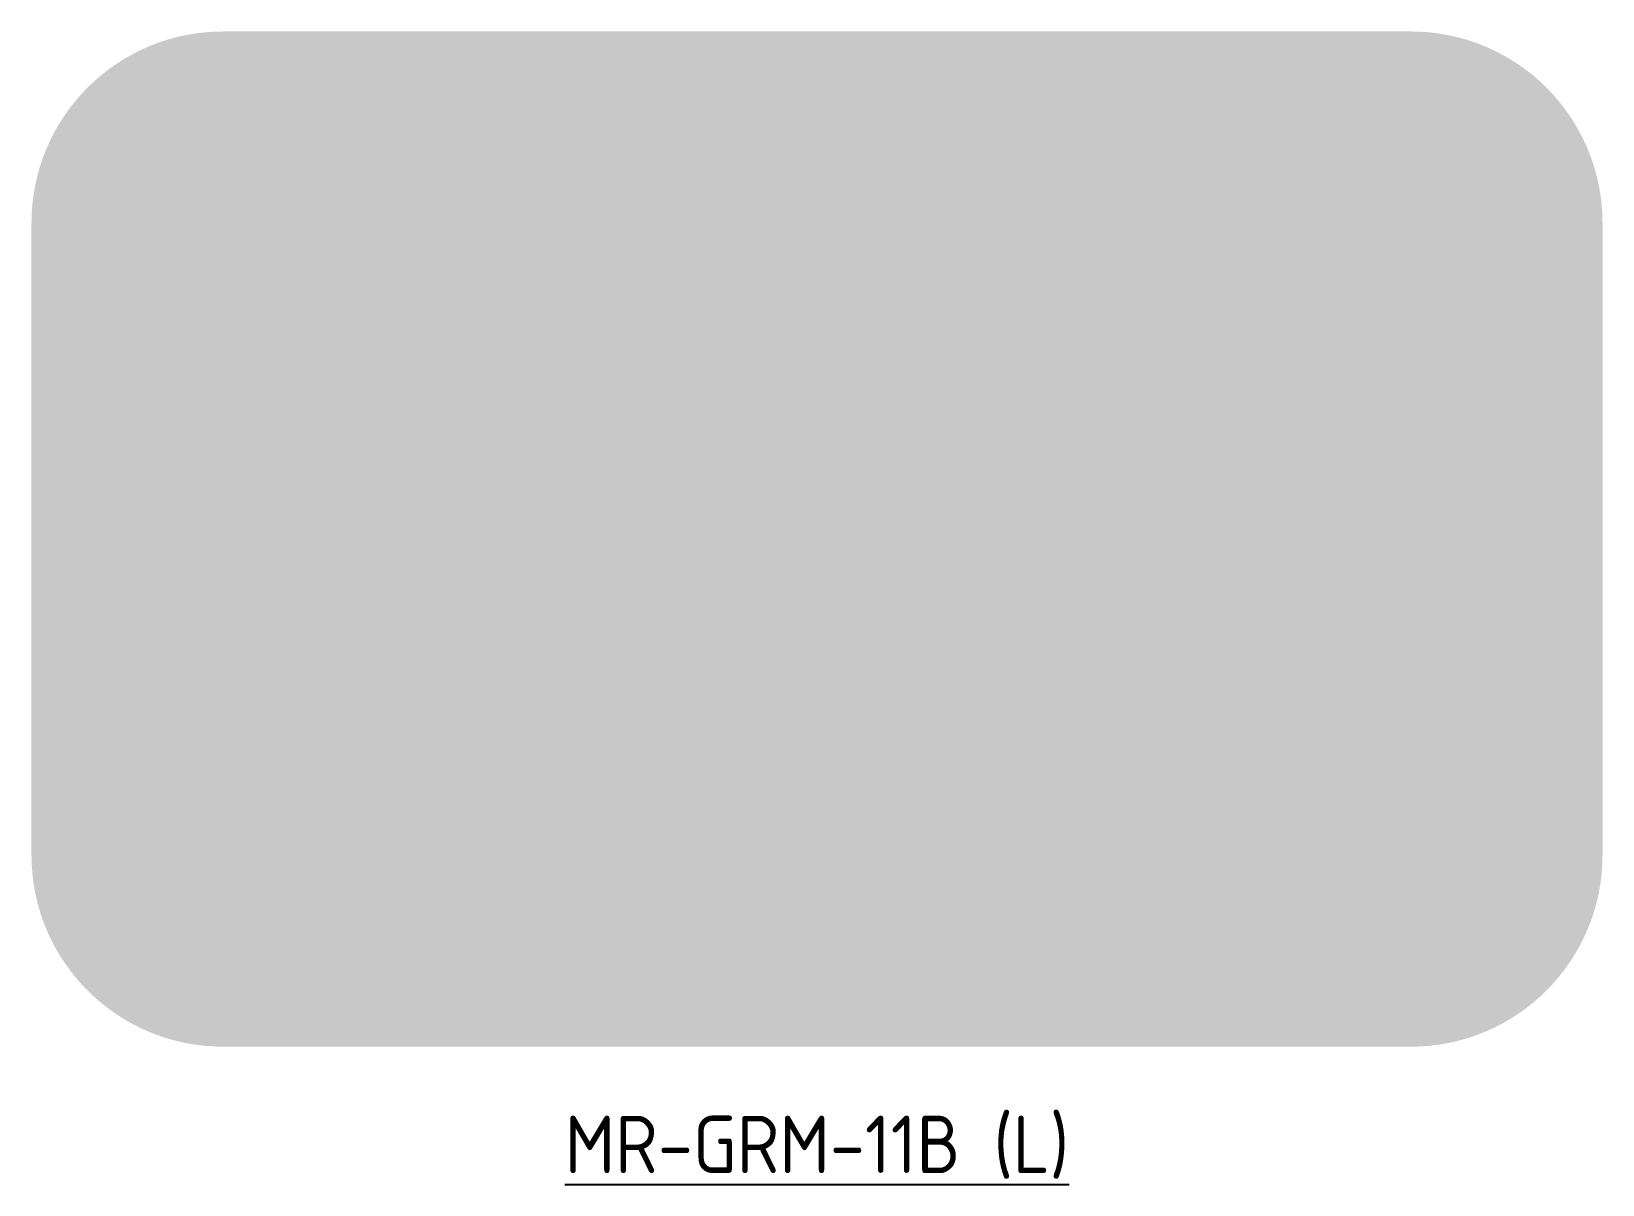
# Model space of a CAD drawing. Extents: x -41 to 41, y -7.2 to 53.
import ezdxf

# ---------------------------------------------------------------- set-up
doc = ezdxf.new("R2010")
doc.units = 0
doc.layers.add('_GREEN-ST', color=96, linetype='Continuous')
doc.layers.add('T35', color=3, linetype='Continuous')
doc.layers.add('_YELLOW', color=7, linetype='Continuous', true_color=0xfedb00)
doc.styles.add('T35', font='isocp2.shx', dxfattribs={"height": 3.5})

msp = doc.modelspace()

# ---------------------------------------------------------------- hatches: boundary and pattern name
at = {"layer": '_GREEN-ST'}
h = msp.add_hatch(color=256, dxfattribs=at)
h.dxf.hatch_style = 1
edge = h.paths.add_edge_path(flags=16)
edge.add_line((17.6, 30), (9.069931485056987, 28.03075366437397))
edge.add_arc((8.799999999999818, 29.2), 1.200000000000029, 141.0541918941099, 282.9995207492589, ccw=False)
edge.add_line((7.866710989647618, 29.95430207686013), (19.66671098964762, 44.55430207686013))
edge.add_arc((20.6, 43.8), 1.200000000000015, 38.94580810588468, 141.0541918941153, ccw=False)
edge.add_line((21.53328901035238, 44.55430207686013), (33.33328901035239, 29.95430207686013))
edge.add_arc((32.4, 29.2), 1.200000000000015, -102.99952074924198, 38.94580810588468, ccw=False)
edge.add_line((32.1300685149432, 28.03075366437397), (23.6, 30))
edge.add_line((23.6, 30), (24.3, 8))
edge.add_line((24.3, 8), (16.9, 8))
edge.add_line((16.9, 8), (17.6, 30))
edge = h.paths.add_edge_path(flags=16)
edge.add_line((-18.6, 23.5), (-16.63075366437388, 14.96993148505699))
edge.add_arc((-17.8, 14.70000000000018), 1.200000000000035, -128.9458081058786, 12.999520749241128, ccw=False)
edge.add_line((-18.55430207686004, 13.76671098964771), (-33.15430207686004, 25.56671098964762))
edge.add_arc((-32.4, 26.5), 1.199999999999958, 128.9458081058813, 231.0541918941187, ccw=False)
edge.add_line((-33.15430207686004, 27.43328901035238), (-18.55430207686004, 39.23328901035247))
edge.add_arc((-17.8, 38.29999999999991), 1.200000000000099, -12.999520749236922, 128.9458081058758, ccw=False)
edge.add_line((-16.63075366437388, 38.0300685149432), (-18.6, 29.5))
edge.add_line((-18.6, 29.5), (3.399999999999999, 30.2))
edge.add_line((3.4, 30.2), (3.4, 22.8))
edge.add_line((3.4, 22.8), (-18.6, 23.5))
edge = h.paths.add_edge_path()
edge.add_arc((-31, 43), 5.2, 90, 180, ccw=False)
edge.add_line((-31, 48.2), (31, 48.2))
edge.add_arc((31, 43), 5.2, 0, 90, ccw=False)
edge.add_line((36.2, 43), (36.2, 10))
edge.add_arc((31, 10), 5.2, -90, 0, ccw=False)
edge.add_line((31, 4.800000000000001), (-31, 4.800000000000001))
edge.add_arc((-31, 10), 5.2, 180, 270, ccw=False)
edge.add_line((-36.2, 10), (-36.2, 43))
at = {"layer": '_YELLOW'}
h = msp.add_hatch(color=256, dxfattribs=at)
h.dxf.hatch_style = 1
edge = h.paths.add_edge_path(flags=16)
edge.add_arc((-31, 43), 5.2, 90, 180, ccw=False)
edge.add_line((-31, 48.2), (31, 48.2))
edge.add_arc((31, 43), 5.2, 0, 90, ccw=False)
edge.add_line((36.2, 43), (36.2, 10))
edge.add_arc((31, 10), 5.2, -90, 0, ccw=False)
edge.add_line((31, 4.800000000000001), (-31, 4.800000000000001))
edge.add_arc((-31, 10), 5.2, 180, 270, ccw=False)
edge.add_line((-36.2, 10), (-36.2, 43))
edge = h.paths.add_edge_path()
edge.add_arc((-31, 43), 10, 90, 180, ccw=False)
edge.add_line((-31, 53), (31, 53))
edge.add_arc((31, 43), 10, 0, 90, ccw=False)
edge.add_line((41, 43), (41, 10))
edge.add_arc((31, 10), 10, -90, 0, ccw=False)
edge.add_line((31, 0), (-31, 0))
edge.add_arc((-31, 10), 10, 180, 270, ccw=False)
edge.add_line((-41, 10), (-41, 43))
h = msp.add_hatch(color=256, dxfattribs=at)
h.dxf.hatch_style = 1
edge = h.paths.add_edge_path()
edge.add_line((-18.6, 23.5), (-16.63075366437388, 14.96993148505699))
edge.add_arc((-17.8, 14.70000000000009), 1.200000000000056, -128.94580810588133, 12.999520749245278, ccw=False)
edge.add_line((-18.55430207686004, 13.76671098964771), (-33.15430207686004, 25.56671098964762))
edge.add_arc((-32.4, 26.5), 1.199999999999958, 128.9458081058813, 231.0541918941187, ccw=False)
edge.add_line((-33.15430207686004, 27.43328901035238), (-18.55430207686004, 39.23328901035247))
edge.add_arc((-17.8, 38.3), 1.200000000000029, -12.999520749241015, 128.9458081058786, ccw=False)
edge.add_line((-16.63075366437388, 38.0300685149432), (-18.6, 29.5))
edge.add_line((-18.6, 29.5), (3.399999999999999, 30.2))
edge.add_line((3.4, 30.2), (3.4, 22.8))
edge.add_line((3.4, 22.8), (-18.6, 23.5))
edge = h.paths.add_edge_path()
edge.add_line((17.6, 30), (9.069931485056987, 28.03075366437397))
edge.add_arc((8.8, 29.2), 1.199999999999988, 141.0541918941153, 282.99952074925045, ccw=False)
edge.add_line((7.866710989647618, 29.95430207686013), (19.66671098964762, 44.55430207686013))
edge.add_arc((20.6, 43.8), 1.200000000000015, 38.94580810588468, 141.0541918941153, ccw=False)
edge.add_line((21.53328901035238, 44.55430207686013), (33.33328901035239, 29.95430207686013))
edge.add_arc((32.4, 29.2), 1.200000000000015, -102.99952074924198, 38.94580810588468, ccw=False)
edge.add_line((32.1300685149432, 28.03075366437397), (23.6, 30))
edge.add_line((23.6, 30), (24.3, 8))
edge.add_line((24.3, 8), (16.9, 8))
edge.add_line((16.9, 8), (17.6, 30))

# ---------------------------------------------------------------- texts
at = {"layer": 'T35', "insert": (-3.410605131648481e-14, -3.6), "char_height": 3, "attachment_point": 2, "style": 'T35'}
msp.add_mtext('{\\LMR-GRM-11B (L)}', dxfattribs=at)

doc.saveas('drawing.dxf')
